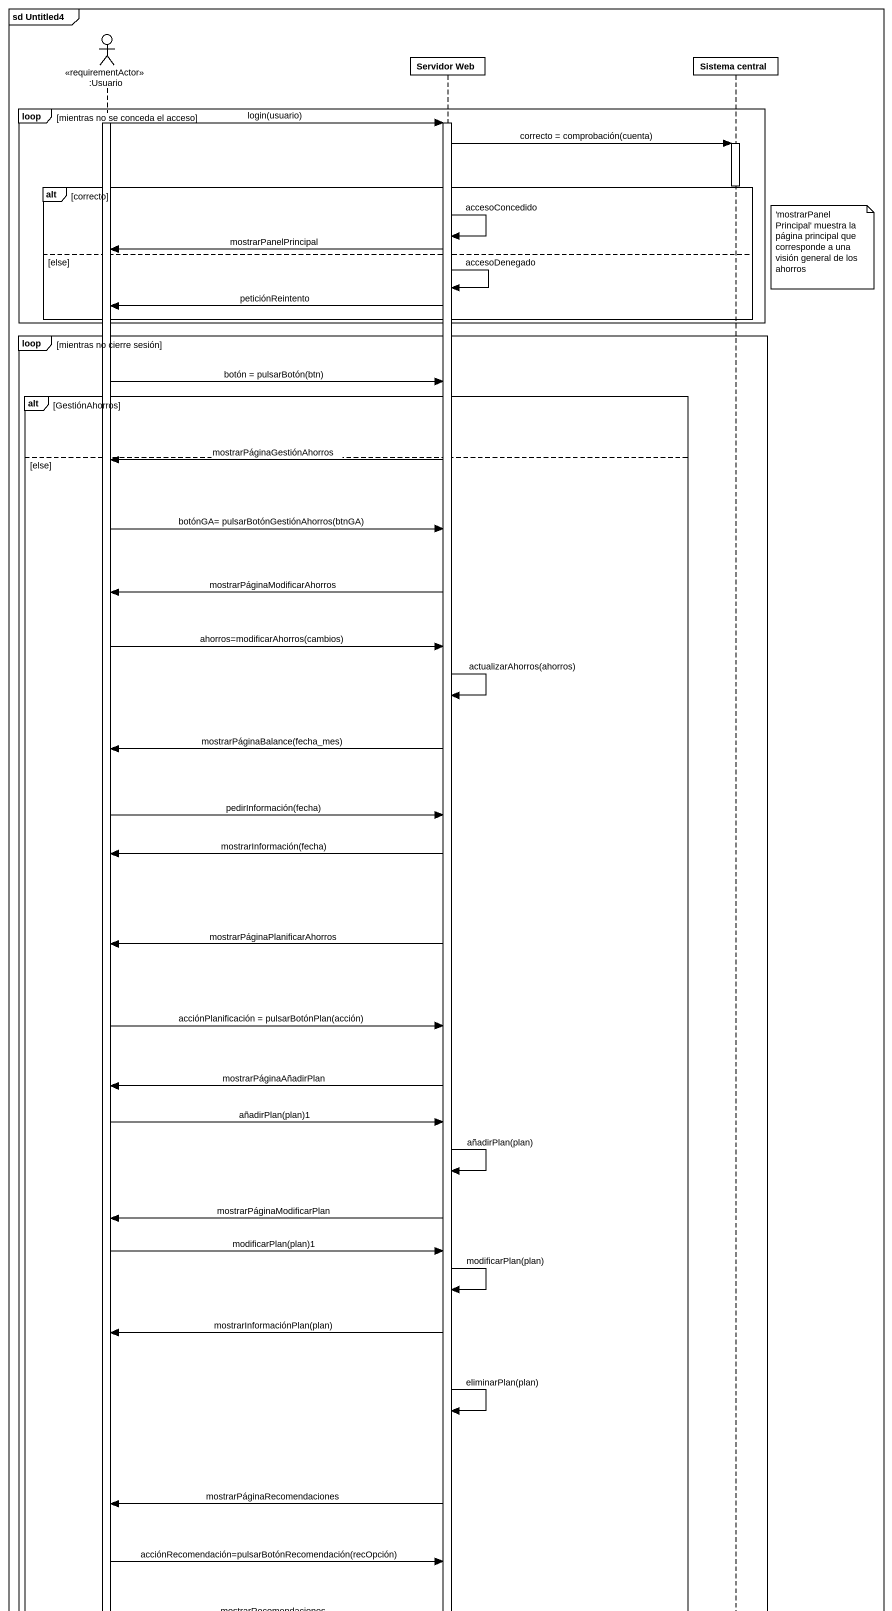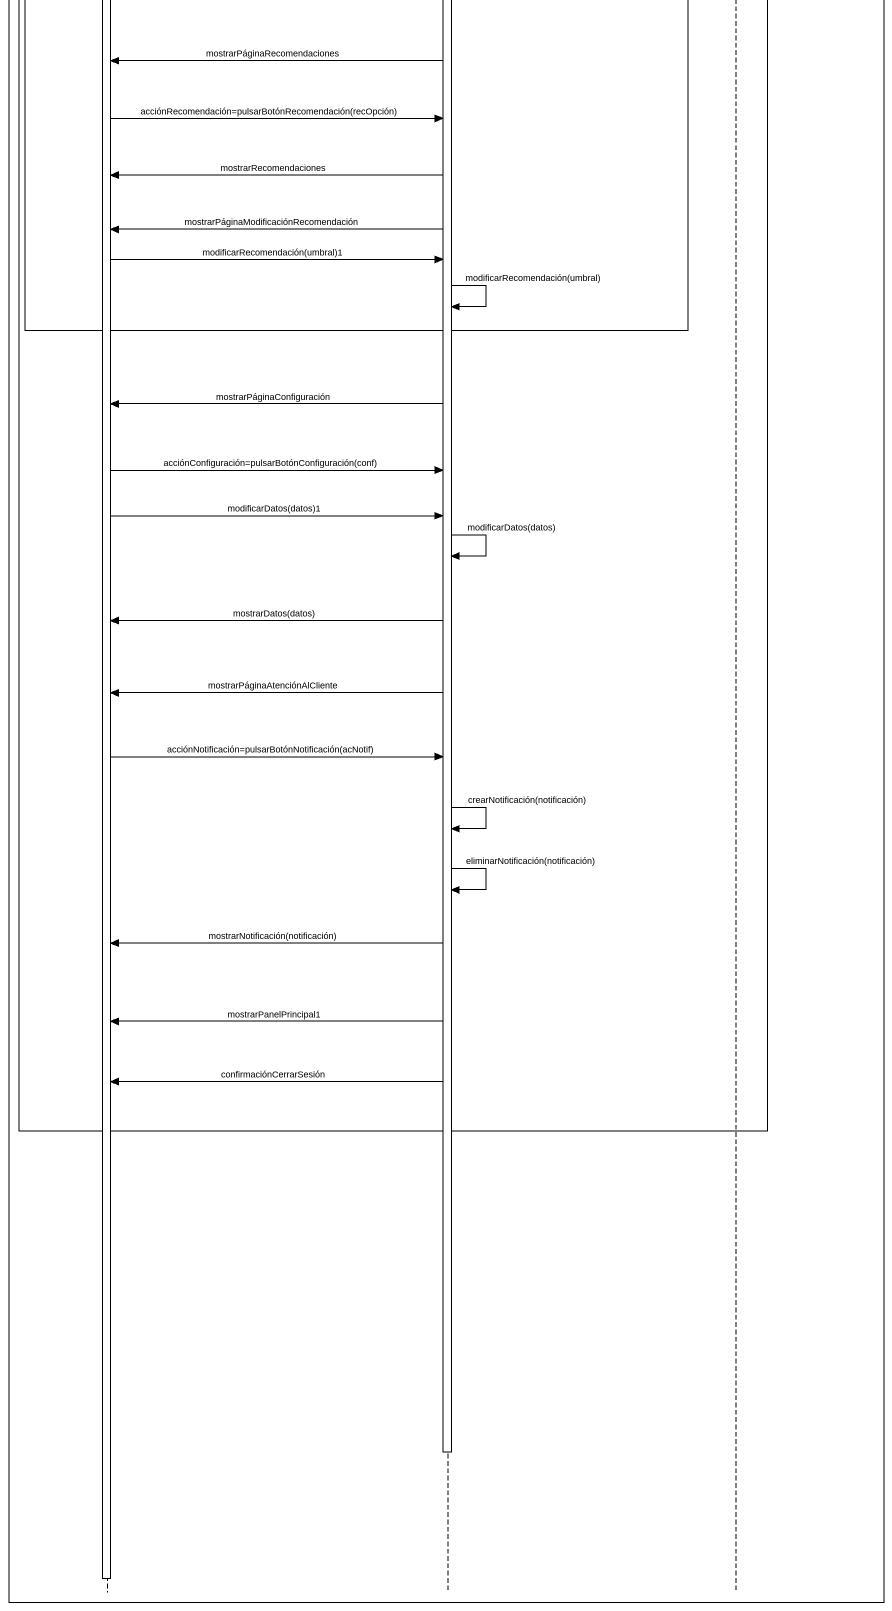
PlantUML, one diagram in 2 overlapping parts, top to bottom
@startuml
mainframe sd Untitled4
hide footbox
actor ":Usuario" as Usuario <<requirementActor>>
participant "Servidor Web" as Servidor_Web
participant "Sistema central" as Sistema_central

loop mientras no se conceda el acceso
  activate Usuario
  Usuario -> Servidor_Web : login(usuario)
  activate Servidor_Web
  Servidor_Web -> Sistema_central : correcto = comprobación(cuenta)
  activate Sistema_central
  deactivate Sistema_central
  alt correcto
    Servidor_Web -> Servidor_Web : accesoConcedido
    note right of Sistema_central : 'mostrarPanelPrincipal' muestra la página principal que corresponde a una visión general de los ahorros
    Servidor_Web -> Usuario : mostrarPanelPrincipal
  else else
    Servidor_Web -> Servidor_Web : accesoDenegado
    Servidor_Web -> Usuario : peticiónReintento
  end
end
loop mientras no cierre sesión
  Usuario -> Servidor_Web : botón = pulsarBotón(btn)
  alt GestiónAhorros
  else else
    Servidor_Web -> Usuario : mostrarPáginaGestiónAhorros
    Usuario -> Servidor_Web : botónGA= pulsarBotónGestiónAhorros(btnGA)
    Servidor_Web -> Usuario : mostrarPáginaModificarAhorros
    Usuario -> Servidor_Web : ahorros=modificarAhorros(cambios)
    Servidor_Web -> Servidor_Web : actualizarAhorros(ahorros)
    Servidor_Web -> Usuario : mostrarPáginaBalance(fecha_mes)
    Usuario -> Servidor_Web : pedirInformación(fecha)
    Servidor_Web -> Usuario : mostrarInformación(fecha)
    Servidor_Web -> Usuario : mostrarPáginaPlanificarAhorros
    Usuario -> Servidor_Web : acciónPlanificación = pulsarBotónPlan(acción)
    Servidor_Web -> Usuario : mostrarPáginaAñadirPlan
    Usuario -> Servidor_Web : añadirPlan(plan)1
    Servidor_Web -> Servidor_Web : añadirPlan(plan)
    Servidor_Web -> Usuario : mostrarPáginaModificarPlan
    Usuario -> Servidor_Web : modificarPlan(plan)1
    Servidor_Web -> Servidor_Web : modificarPlan(plan)
    Servidor_Web -> Usuario : mostrarInformaciónPlan(plan)
    Servidor_Web -> Servidor_Web : eliminarPlan(plan)
    Servidor_Web -> Usuario : mostrarPáginaRecomendaciones
    Usuario -> Servidor_Web : acciónRecomendación=pulsarBotónRecomendación(recOpción)
    Servidor_Web -> Usuario : mostrarRecomendaciones
    Servidor_Web -> Usuario : mostrarPáginaModificaciónRecomendación
    Usuario -> Servidor_Web : modificarRecomendación(umbral)1
    Servidor_Web -> Servidor_Web : modificarRecomendación(umbral)
  end
  Servidor_Web -> Usuario : mostrarPáginaConfiguración
  Usuario -> Servidor_Web : acciónConfiguración=pulsarBotónConfiguración(conf)
  Usuario -> Servidor_Web : modificarDatos(datos)1
  Servidor_Web -> Servidor_Web : modificarDatos(datos)
  Servidor_Web -> Usuario : mostrarDatos(datos)
  Servidor_Web -> Usuario : mostrarPáginaAtenciónAlCliente
  Usuario -> Servidor_Web : acciónNotificación=pulsarBotónNotificación(acNotif)
  Servidor_Web -> Servidor_Web : crearNotificación(notificación)
  Servidor_Web -> Servidor_Web : eliminarNotificación(notificación)
  Servidor_Web -> Usuario : mostrarNotificación(notificación)
  Servidor_Web -> Usuario : mostrarPanelPrincipal1
  Servidor_Web -> Usuario : confirmaciónCerrarSesión
end
deactivate Servidor_Web
deactivate Usuario
@enduml
